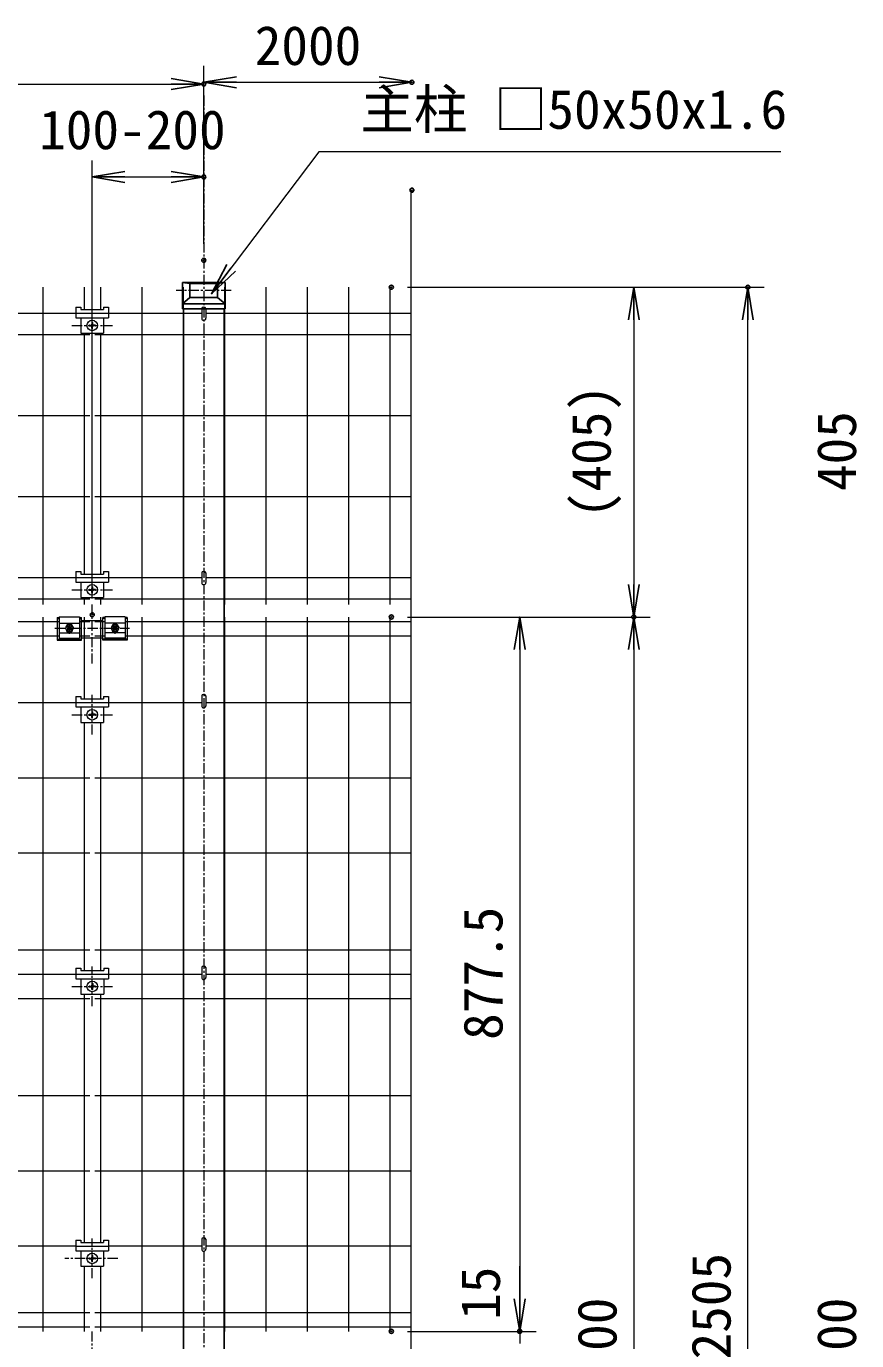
# Model space of a CAD drawing. Units: millimetres, scale not verified. Extents: x -4200 to 4200, y -2970 to 2970.
# Drawn here: x -1539 to -519, y -849 to 766 of the extents above; entities that cross this region are included whole.
import ezdxf
from ezdxf.enums import TextEntityAlignment as Align

# ---------------------------------------------------------------- set-up
doc = ezdxf.new("R2010")
doc.units = ezdxf.units.MM
doc.header["$LTSCALE"] = 10
doc.header["$PDMODE"] = 32
doc.header["$PDSIZE"] = 5
doc.linetypes.add('USER1', pattern=[2, 1.25, -0.25, 0.25, -0.25])
for name, color, linetype, lineweight in [('0-0_D-BMK', 2, 'USER1', 13), ('0-2_D-STR-DIM', 7, 'Continuous', 13), ('0-3_0', 7, 'Continuous', 25), ('0-7_D-STR-TXT', 7, 'Continuous', 13), ('0-8_D-STR3', 3, 'Continuous', 13), ('0-A_D-STR1', 1, 'Continuous', 25), ('0-E_D-STR5', 7, 'Continuous', 9)]:
    doc.layers.add(name, color=color, linetype=linetype, lineweight=lineweight)
doc.layers.add('0-4_DEFPOINTS', color=7, linetype='Continuous')
doc.styles.add('ＭＳ ゴシック', font='')
doc.styles.get('ＭＳ ゴシック').set_extended_font_data('MS Gothic')

# ---------------------------------------------------------------- blocks, each defined once
blk = doc.blocks.new('_OPEN')
at = {"layer": '0-3_0'}
blk.add_line((0, 0), (-10, 0), dxfattribs=at)
blk.add_lwpolyline([(-10, 1.667), (0, 0), (-10, -1.667)], dxfattribs=at)

msp = doc.modelspace()

# ---------------------------------------------------------------- linework, layer by layer
at = {"layer": '0-0_D-BMK'}
for p, q in [((-1320.94, 680.39), (-1320.94, -2094.36)), ((-1287.21, 441.04), (-1354.67, 441.04)), ((-1482.9, 398.12), (-1432.9, 398.12)), ((-1482.9, 73.36), (-1432.9, 73.36)), ((-1457.91, -17.23), (-1457.91, 55.18)), ((-1485.86, 19.28), (-1485.86, 33.75)), ((-1429.86, 19.28), (-1429.86, 33.75)), ((-1503.66, 26.16), (-1412.06, 26.16)), ((-1457.84, -104.49), (-1457.84, -55.69)), ((-1482.9, -80.09), (-1432.9, -80.09)), ((-1457.82, -438.24), (-1457.82, -389.44)), ((-1482.85, -413.84), (-1432.85, -413.84)), ((-1457.87, -772.41), (-1457.87, -723.61)), ((-1426.56, -748.01), (-1491.39, -748.01)), ((-1457.91, -910.01), (-1457.91, -837.6))]:
    msp.add_line(p, q, dxfattribs=at)
at = {"layer": '0-2_D-STR-DIM'}
for p, q in [((-1320.94, 498.18), (-1320.94, 716.86)), ((-1320.94, 498.18), (-1320.94, 714.68)), ((-3280.94, 694.68), (-1360.94, 694.68)), ((-1280.94, 696.86), (-1105.48, 696.86)), ((-1457.9, 62.69), (-1457.9, 600.57)), ((-1320.94, 498.18), (-1320.94, 600.57)), ((-1417.9, 580.57), (-1360.94, 580.57)), ((-1066.6, 564.29), (-1066.6, -1815.07)), ((-1070.67, 445.08), (-633.05, 445.08)), ((-1070.67, 445.08), (-773.05, 445.08)), ((-793.05, 405.08), (-793.05, 79.93)), ((-653.05, -2020.06), (-653.05, 405.08)), ((-1070.67, 39.93), (-773.05, 39.93)), ((-1070.67, 39.93), (-773.05, 39.93)), ((-1070.67, 39.93), (-913.05, 39.93)), ((-933.05, -0.07), (-933.05, -797.57)), ((-793.05, -0.07), (-793.05, -1720.07)), ((-933.05, -797.57), (-933.05, -757.57)), ((-1070.67, -837.57), (-913.05, -837.57)), ((-1070.67, -837.57), (-913.05, -837.57)), ((-933.05, -837.57), (-933.05, -852.57))]:
    msp.add_line(p, q, dxfattribs=at)
at = {"layer": '0-4_DEFPOINTS'}
for p in [(-1320.94, 694.68), (-1065.48, 696.86), (-1320.94, 580.57), (-1065.48, 564.29), (-1320.94, 478.18), (-1090.67, 445.08), (-653.05, 445.08), (-1457.9, 42.69), (-1090.67, 39.93), (-1090.67, 39.93), (-793.05, 39.93), (-1090.67, -837.57), (-1090.67, -837.57), (-933.05, -837.57)]:
    msp.add_point(p, dxfattribs=at)
at = {"layer": '0-7_D-STR-TXT'}
msp.add_lwpolyline([(-612.41, 611.49), (-1179.57, 611.49), (-1310.28, 438.66)], dxfattribs=at)
at = {"layer": '0-8_D-STR3'}
for p, q in [((-1477.9, 420.42), (-1471.9, 420.42)), ((-1477.9, 420.42), (-1477.9, 407.62)), ((-1471.9, 420.42), (-1471.9, 417.52)), ((-1443.87, 420.42), (-1443.87, 417.52)), ((-1477.9, 413.12), (-1437.9, 413.12)), ((-1477.9, 407.62), (-1437.9, 407.62)), ((-1471.9, 417.52), (-1443.9, 417.52)), ((-1471.9, 407.62), (-1471.9, 388.62)), ((-1443.9, 407.62), (-1443.9, 388.62)), ((-1323.54, 419.08), (-1323.54, 406.91)), ((-1318.34, 419.08), (-1318.34, 406.91)), ((-1471.9, 388.62), (-1443.9, 388.62)), ((-1461.37, 398.62), (-1459.37, 398.62)), ((-1461.37, 397.62), (-1459.37, 397.62)), ((-1458.37, 401.62), (-1458.37, 399.62)), ((-1458.37, 394.62), (-1458.37, 396.62)), ((-1457.37, 401.62), (-1457.37, 399.62)), ((-1457.37, 394.62), (-1457.37, 396.62)), ((-1454.37, 398.62), (-1456.37, 398.62)), ((-1454.37, 397.62), (-1456.37, 397.62)), ((-1477.9, 95.66), (-1477.9, 82.86)), ((-1477.9, 95.66), (-1471.9, 95.66)), ((-1477.9, 88.36), (-1437.9, 88.36)), ((-1477.9, 82.86), (-1437.9, 82.86)), ((-1471.9, 95.66), (-1471.9, 92.76)), ((-1471.9, 92.76), (-1443.9, 92.76)), ((-1471.9, 82.86), (-1471.9, 63.86)), ((-1443.9, 95.66), (-1437.9, 95.66)), ((-1443.9, 82.86), (-1443.9, 63.86)), ((-1443.87, 95.66), (-1437.87, 95.66)), ((-1443.87, 95.66), (-1443.87, 92.76)), ((-1437.9, 95.66), (-1437.9, 82.86)), ((-1323.51, 94.32), (-1323.51, 82.15)), ((-1318.31, 94.32), (-1318.31, 82.15)), ((-1461.37, 73.86), (-1459.37, 73.86)), ((-1461.37, 72.86), (-1459.37, 72.86)), ((-1458.37, 76.86), (-1458.37, 74.86)), ((-1458.37, 69.86), (-1458.37, 71.86)), ((-1457.37, 76.86), (-1457.37, 74.86)), ((-1457.37, 69.86), (-1457.37, 71.86)), ((-1454.37, 73.86), (-1456.37, 73.86)), ((-1454.37, 72.86), (-1456.37, 72.86)), ((-1471.9, 63.86), (-1443.9, 63.86)), ((-1500.86, 39.32), (-1500.86, 11.53)), ((-1500.86, 39.32), (-1498.36, 39.32)), ((-1500.86, 37.92), (-1498.36, 37.92)), ((-1498.36, 40.32), (-1498.36, 14.1)), ((-1498.36, 40.32), (-1473.36, 40.32)), ((-1498.36, 32.56), (-1473.36, 32.56)), ((-1473.36, 40.32), (-1473.36, 14.1)), ((-1473.36, 39.32), (-1470.86, 39.32)), ((-1473.36, 37.92), (-1470.86, 37.92)), ((-1470.86, 11.53), (-1470.86, 39.32)), ((-1444.86, 35.09), (-1470.86, 35.09)), ((-1442.36, 39.32), (-1444.86, 39.32)), ((-1444.86, 11.53), (-1444.86, 39.32)), ((-1442.36, 37.92), (-1444.86, 37.92)), ((-1442.36, 40.32), (-1442.36, 14.1)), ((-1417.36, 40.32), (-1442.36, 40.32)), ((-1417.36, 32.56), (-1442.36, 32.56)), ((-1417.36, 40.32), (-1417.36, 14.1)), ((-1414.86, 39.32), (-1417.36, 39.32)), ((-1414.86, 37.92), (-1417.36, 37.92)), ((-1414.86, 39.32), (-1414.86, 11.53)), ((-1498.36, 20.62), (-1473.36, 20.62)), ((-1488.32, 30.42), (-1490.78, 26.16)), ((-1488.32, 21.9), (-1490.78, 26.16)), ((-1488.59, 28.2), (-1487.22, 26.84)), ((-1488.59, 24.11), (-1487.22, 25.47)), ((-1483.4, 30.42), (-1488.32, 30.42)), ((-1483.4, 21.9), (-1488.32, 21.9)), ((-1487.91, 28.89), (-1486.54, 27.52)), ((-1487.91, 23.43), (-1486.54, 24.79)), ((-1483.81, 28.89), (-1485.18, 27.52)), ((-1483.81, 23.43), (-1485.18, 24.79)), ((-1483.13, 28.2), (-1484.5, 26.84)), ((-1483.13, 24.11), (-1484.5, 25.47)), ((-1483.4, 30.42), (-1480.94, 26.16)), ((-1483.4, 21.9), (-1480.94, 26.16)), ((-1417.36, 20.62), (-1442.36, 20.62)), ((-1432.32, 30.42), (-1434.78, 26.16)), ((-1432.32, 21.9), (-1434.78, 26.16)), ((-1432.59, 28.2), (-1431.22, 26.84)), ((-1432.59, 24.11), (-1431.22, 25.47)), ((-1432.32, 30.42), (-1427.4, 30.42)), ((-1432.32, 21.9), (-1427.4, 21.9)), ((-1431.91, 28.89), (-1430.54, 27.52)), ((-1431.91, 23.43), (-1430.54, 24.79)), ((-1427.81, 28.89), (-1429.18, 27.52)), ((-1427.81, 23.43), (-1429.18, 24.79)), ((-1427.13, 28.2), (-1428.5, 26.84)), ((-1427.13, 24.11), (-1428.5, 25.47)), ((-1427.4, 30.42), (-1424.94, 26.16)), ((-1427.4, 21.9), (-1424.94, 26.16)), ((-1500.86, 12.71), (-1470.86, 12.71)), ((-1500.86, 11.53), (-1470.86, 11.53)), ((-1498.36, 14.1), (-1473.36, 14.1)), ((-1444.86, 14.11), (-1470.86, 14.11)), ((-1414.86, 12.71), (-1444.86, 12.71)), ((-1414.86, 11.53), (-1444.86, 11.53)), ((-1417.36, 14.1), (-1442.36, 14.1)), ((-1477.9, -57.79), (-1477.9, -70.59)), ((-1477.9, -57.79), (-1471.9, -57.79)), ((-1471.9, -57.79), (-1471.9, -60.69)), ((-1471.9, -60.69), (-1443.9, -60.69)), ((-1443.9, -57.79), (-1437.9, -57.79)), ((-1443.87, -57.79), (-1437.87, -57.79)), ((-1443.87, -57.79), (-1443.87, -60.69)), ((-1437.87, -57.79), (-1437.87, -70.59)), ((-1323.51, -56.89), (-1323.51, -69.06)), ((-1318.31, -56.89), (-1318.31, -69.06)), ((-1477.9, -65.09), (-1437.9, -65.09)), ((-1477.9, -70.59), (-1437.9, -70.59)), ((-1471.9, -70.59), (-1471.9, -89.59)), ((-1461.37, -79.59), (-1459.37, -79.59)), ((-1461.37, -80.59), (-1459.37, -80.59)), ((-1458.37, -76.59), (-1458.37, -78.59)), ((-1457.37, -76.59), (-1457.37, -78.59)), ((-1454.37, -79.59), (-1456.37, -79.59)), ((-1454.37, -80.59), (-1456.37, -80.59)), ((-1443.87, -70.59), (-1443.87, -89.59)), ((-1471.9, -89.59), (-1443.9, -89.59)), ((-1458.37, -83.59), (-1458.37, -81.59)), ((-1457.37, -83.59), (-1457.37, -81.59)), ((-1477.85, -391.54), (-1477.85, -404.34)), ((-1477.85, -391.54), (-1471.85, -391.54)), ((-1477.85, -398.84), (-1437.85, -398.84)), ((-1471.85, -391.54), (-1471.85, -394.44)), ((-1471.85, -394.44), (-1443.85, -394.44)), ((-1443.85, -391.54), (-1443.85, -394.44)), ((-1323.54, -390.59), (-1323.54, -402.76)), ((-1318.34, -390.59), (-1318.34, -402.76)), ((-1477.85, -404.34), (-1437.85, -404.34)), ((-1471.85, -404.34), (-1471.85, -423.34)), ((-1461.32, -413.34), (-1459.32, -413.34)), ((-1461.32, -414.34), (-1459.32, -414.34)), ((-1458.32, -410.34), (-1458.32, -412.34)), ((-1458.32, -417.34), (-1458.32, -415.34)), ((-1457.32, -410.34), (-1457.32, -412.34)), ((-1457.32, -417.34), (-1457.32, -415.34)), ((-1454.32, -413.34), (-1456.32, -413.34)), ((-1454.32, -414.34), (-1456.32, -414.34)), ((-1443.85, -404.34), (-1443.85, -423.34)), ((-1471.85, -423.34), (-1443.85, -423.34)), ((-1477.9, -725.71), (-1471.9, -725.71)), ((-1477.9, -725.71), (-1477.9, -738.51)), ((-1471.9, -725.71), (-1471.9, -728.61)), ((-1443.9, -725.71), (-1443.9, -728.61)), ((-1323.51, -724.39), (-1323.51, -736.56)), ((-1318.31, -724.39), (-1318.31, -736.56)), ((-1477.9, -733.01), (-1437.9, -733.01)), ((-1477.9, -738.51), (-1437.9, -738.51)), ((-1471.9, -728.61), (-1443.9, -728.61)), ((-1471.9, -738.51), (-1471.9, -757.51)), ((-1443.9, -738.51), (-1443.9, -757.51)), ((-1471.9, -757.51), (-1443.9, -757.51)), ((-1461.37, -747.51), (-1459.37, -747.51)), ((-1461.37, -748.51), (-1459.37, -748.51)), ((-1458.37, -744.51), (-1458.37, -746.51)), ((-1458.37, -751.51), (-1458.37, -749.51)), ((-1457.37, -744.51), (-1457.37, -746.51)), ((-1457.37, -751.51), (-1457.37, -749.51)), ((-1454.37, -747.51), (-1456.37, -747.51)), ((-1454.37, -748.51), (-1456.37, -748.51))]:
    msp.add_line(p, q, dxfattribs=at)
for points in [[(-1443.87, 420.42), (-1437.9, 420.42), (-1437.9, 407.62)], [(-1443.85, -391.54), (-1437.85, -391.54), (-1437.85, -404.34)], [(-1443.9, -725.71), (-1437.9, -725.71), (-1437.9, -738.51)]]:
    msp.add_lwpolyline(points, dxfattribs=at)
for centre, radius in [((-1457.87, 398.12), 6.5), ((-1457.87, 73.36), 6.5), ((-1485.86, 26.16), 4.26), ((-1429.86, 26.16), 4.26), ((-1457.87, -80.09), 6.5), ((-1457.82, -413.84), 6.5), ((-1457.87, -748.01), 6.5)]:
    msp.add_circle(centre, radius, dxfattribs=at)
for centre, radius, start, end in [((-1320.94, 406.91), 2.6, 180, 0), ((-1461.37, 398.12), 0.5, 90.00001, 270), ((-1459.37, 399.62), 1, 270, 0.00001), ((-1459.37, 396.62), 1, 0, 90), ((-1457.87, 401.62), 0.5, 0, 179.99999), ((-1457.87, 394.62), 0.5, 180.00002, 0.00001), ((-1456.37, 399.62), 1, 180.00001, 270), ((-1456.37, 396.62), 1, 90, 180.00001), ((-1454.37, 398.12), 0.5, 270.00049, 90.00046), ((-1320.91, 82.15), 2.6, 180, 0), ((-1461.37, 73.36), 0.5, 90.00001, 270), ((-1459.37, 74.86), 1, 270, 0.00001), ((-1459.37, 71.86), 1, 0, 90), ((-1457.87, 76.86), 0.5, 0, 179.99999), ((-1457.87, 69.86), 0.5, 180.00002, 0.00001), ((-1456.37, 74.86), 1, 180.00001, 270), ((-1456.37, 71.86), 1, 90, 180.00001), ((-1454.37, 73.36), 0.5, 270.00049, 90.00046), ((-1485.86, 27.45), 4, 4.65818, 175.34501), ((-1485.86, 24.88), 4, 184.89555, 355.10576), ((-1488.25, 28.55), 0.483, 44.99953, 224.99952), ((-1488.25, 23.77), 0.483, 135, 314.99998), ((-1487.91, 26.16), 0.965, 314.99999, 45), ((-1485.86, 28.2), 0.965, 225.00001, 314.99999), ((-1485.86, 24.11), 0.965, 45, 135), ((-1483.81, 26.16), 0.965, 135, 225.00001), ((-1483.47, 28.55), 0.483, 315, 135), ((-1483.47, 23.77), 0.483, 225.00001, 44.99999), ((-1429.86, 27.45), 4, 4.65499, 175.34182), ((-1429.86, 24.88), 4, 184.89424, 355.10445), ((-1432.25, 28.55), 0.483, 45, 225), ((-1432.25, 23.77), 0.483, 135.00001, 314.99999), ((-1431.91, 26.16), 0.965, 314.99999, 45), ((-1429.86, 28.2), 0.965, 225.00001, 314.99999), ((-1429.86, 24.11), 0.965, 45, 135), ((-1427.81, 26.16), 0.965, 135, 225.00001), ((-1427.47, 28.55), 0.483, 315.00048, 135.00047), ((-1427.47, 23.77), 0.483, 225.00002, 45), ((-1461.37, -80.09), 0.5, 90.00001, 270), ((-1459.37, -78.59), 1, 270, 0.00001), ((-1459.37, -81.59), 1, 0, 90), ((-1457.87, -76.59), 0.5, 0, 179.99999), ((-1456.37, -78.59), 1, 180.00001, 270), ((-1456.37, -81.59), 1, 90, 180.00001), ((-1454.37, -80.09), 0.5, 270.00049, 90.00046), ((-1320.91, -69.06), 2.6, 180, 0), ((-1457.87, -83.59), 0.5, 180.00002, 0.00001), ((-1320.94, -402.76), 2.6, 180, 0), ((-1461.32, -413.84), 0.5, 90.00001, 270), ((-1459.32, -412.34), 1, 270, 0.00001), ((-1459.32, -415.34), 1, 0, 90), ((-1457.82, -410.34), 0.5, 0, 179.99999), ((-1457.82, -417.34), 0.5, 180.00002, 0.00001), ((-1456.32, -412.34), 1, 180.00001, 270), ((-1456.32, -415.34), 1, 90, 180.00001), ((-1454.32, -413.84), 0.5, 270.00049, 90.00046), ((-1320.91, -736.56), 2.6, 180, 0), ((-1461.37, -748.01), 0.5, 90.00001, 270), ((-1459.37, -746.51), 1, 270, 0.00001), ((-1459.37, -749.51), 1, 0, 90), ((-1457.87, -744.51), 0.5, 0, 179.99999), ((-1457.87, -751.51), 0.5, 180.00002, 0.00001), ((-1456.37, -746.51), 1, 180.00001, 270), ((-1456.37, -749.51), 1, 90, 180.00001), ((-1454.37, -748.01), 0.5, 270.00049, 90.00046)]:
    msp.add_arc(centre, radius, start, end, dxfattribs=at)
for centre in [(-1320.94, 419.07), (-1320.91, 94.3), (-1320.91, -56.91), (-1320.94, -390.61), (-1320.91, -724.41)]:
    msp.add_ellipse(centre, major_axis=(-2.6, 0), ratio=0.649974, start_param=3.1415927, end_param=6.2831853, dxfattribs=at)
at = {"layer": '0-A_D-STR1'}
for p, q in [((-1347.14, 418.41), (-1347.14, 450.68)), ((-1347.14, 450.68), (-1337.94, 449.54)), ((-1303.94, 449.54), (-1337.94, 449.54)), ((-1337.94, 432.54), (-1337.94, 449.54)), ((-1294.74, 450.68), (-1303.94, 449.54)), ((-1303.94, 432.54), (-1303.94, 449.54)), ((-1337.94, 432.54), (-1347.14, 424.48)), ((-1294.74, 424.48), (-1347.14, 424.48)), ((-1303.94, 432.54), (-1337.94, 432.54)), ((-1303.94, 432.54), (-1294.74, 424.48)), ((-1294.74, 418.41), (-1347.14, 418.41)), ((-1345.94, 418.41), (-1345.94, -2060.06)), ((-1295.94, 418.41), (-1295.94, -2060.06))]:
    msp.add_line(p, q, dxfattribs=at)
msp.add_lwpolyline([(-1294.74, 418.41), (-1294.74, 450.68), (-1347.14, 450.68)], dxfattribs=at)
at = {"layer": '0-E_D-STR5'}
for p, q in [((-1518.65, 445.08), (-1518.65, 55.37)), ((-1467.88, 445.08), (-1467.88, 417.52)), ((-1447.85, 445.08), (-1447.85, 417.52)), ((-1397.09, 445.08), (-1397.09, 55.37)), ((-1346.32, 445.08), (-1346.32, 55.37)), ((-1295.55, 445.08), (-1295.55, 55.37)), ((-1244.78, 445.08), (-1244.78, 55.37)), ((-1194.01, 445.08), (-1194.01, 55.37)), ((-1143.24, 445.08), (-1143.24, 55.37)), ((-1092.47, 445.08), (-1092.47, 55.37)), ((-3318.34, 413.14), (-1477.9, 413.14)), ((-1437.9, 413.14), (-1323.54, 413.14)), ((-1318.34, 413.14), (-1066.6, 413.14)), ((-1467.88, 388.62), (-1467.88, 92.76)), ((-1447.85, 388.62), (-1447.85, 92.76)), ((-1951.13, 387.16), (-1460.88, 387.16)), ((-1454.87, 387.16), (-1066.6, 387.16)), ((-1951.13, 287.57), (-1460.88, 287.57)), ((-1454.87, 287.57), (-1066.6, 287.57)), ((-1951.13, 187.97), (-1460.88, 187.97)), ((-1454.87, 187.97), (-1066.6, 187.97)), ((-3318.34, 88.38), (-1477.9, 88.38)), ((-1437.9, 88.38), (-1323.51, 88.38)), ((-1318.31, 88.38), (-1066.6, 88.38)), ((-1988.46, 62.4), (-1460.88, 62.4)), ((-1467.88, 63.86), (-1467.88, 55.37)), ((-1454.87, 62.4), (-1066.6, 62.4)), ((-1447.85, 63.86), (-1447.85, 55.37)), ((-1988.46, 34.53), (-1498.36, 34.53)), ((-1518.65, 39.93), (-1518.65, -837.57)), ((-1473.36, 34.53), (-1460.88, 34.53)), ((-1467.88, 39.93), (-1467.88, -60.69)), ((-1454.87, 34.53), (-1442.36, 34.53)), ((-1447.85, 39.93), (-1447.85, -60.69)), ((-1417.36, 34.53), (-1066.6, 34.53)), ((-1397.09, 39.93), (-1397.09, -837.57)), ((-1346.32, 39.93), (-1346.32, -837.57)), ((-1295.55, 39.93), (-1295.55, -837.57)), ((-1244.78, 39.93), (-1244.78, -837.57)), ((-1194.01, 39.93), (-1194.01, -837.57)), ((-1143.24, 39.93), (-1143.24, -837.57)), ((-1092.47, 39.93), (-1092.47, -837.57)), ((-1988.46, 16.91), (-1498.36, 16.91)), ((-1473.36, 16.91), (-1460.88, 16.91)), ((-1454.87, 16.91), (-1442.36, 16.91)), ((-1417.36, 16.91), (-1066.6, 16.91)), ((-3318.34, -65.07), (-1477.9, -65.07)), ((-1437.87, -65.07), (-1323.51, -65.07)), ((-1318.31, -65.07), (-1066.6, -65.07)), ((-1467.88, -89.59), (-1467.88, -394.44)), ((-1447.85, -89.59), (-1447.85, -394.44)), ((-1951.13, -157.44), (-1460.9, -157.44)), ((-1454.87, -157.44), (-1066.6, -157.44)), ((-1951.13, -249.82), (-1460.9, -249.82)), ((-1454.87, -249.82), (-1066.6, -249.82)), ((-3454.9, -368.82), (-1460.88, -368.82)), ((-1454.87, -368.82), (-1066.6, -368.82)), ((-3318.34, -398.82), (-1477.85, -398.82)), ((-1437.85, -398.82), (-1323.54, -398.82)), ((-1318.34, -398.82), (-1066.6, -398.82)), ((-3454.9, -428.82), (-1460.88, -428.82)), ((-1467.88, -423.34), (-1467.88, -728.61)), ((-1454.87, -428.82), (-1066.6, -428.82)), ((-1447.85, -423.34), (-1447.85, -728.61)), ((-3454.91, -547.82), (-1460.9, -547.82)), ((-1454.87, -547.82), (-1066.6, -547.82)), ((-3454.91, -640.19), (-1460.9, -640.19)), ((-1454.87, -640.19), (-1066.6, -640.19)), ((-3318.34, -732.57), (-1477.9, -732.57)), ((-1437.9, -732.57), (-1323.51, -732.57)), ((-1318.31, -732.57), (-1066.6, -732.57)), ((-1467.88, -757.51), (-1467.88, -837.57)), ((-1447.85, -757.51), (-1447.85, -837.57)), ((-3454.9, -814.54), (-1460.88, -814.54)), ((-1454.87, -814.54), (-1066.6, -814.54)), ((-2292.43, -832.17), (-1460.88, -832.17)), ((-1454.87, -832.17), (-1066.6, -832.17))]:
    msp.add_line(p, q, dxfattribs=at)

# ---------------------------------------------------------------- block references
at = {"layer": '0-2_D-STR-DIM', "xscale": 4, "yscale": 4}
for p in [(-1320.94, 694.68), (-1065.48, 696.86), (-1320.94, 580.57)]:
    msp.add_blockref('_OPEN', p, dxfattribs=at)
for p, rotation in [((-1320.94, 696.86), 180), ((-1457.9, 580.57), 180), ((-793.05, 445.08), 90), ((-653.05, 445.08), 90), ((-793.05, 39.93), 270), ((-933.05, 39.93), 90), ((-793.05, 39.93), 90), ((-933.05, -837.57), 270), ((-933.05, -837.57), 270)]:
    msp.add_blockref('_OPEN', p, dxfattribs=dict(at, rotation=rotation))
at = {"layer": '0-7_D-STR-TXT', "xscale": 4, "yscale": 4, "rotation": 232.90095}
msp.add_blockref('_OPEN', (-1311.48, 437.07), dxfattribs=at)

# ---------------------------------------------------------------- texts
at = {"layer": '0-2_D-STR-DIM', "style": 'ＭＳ ゴシック'}
for s, p in [('2000', (-1258.46, 703.61)), ('100-200', (-1523.11, 600.17))]:
    msp.add_text(s, height=48.09, dxfattribs=at).set_placement(p, align=Align.BOTTOM_LEFT)
for s, p in [('(405)', (-806.91, 161.41)), ('405', (-505.76, 194.66)), ('877.5', (-939.79, -479.54)), ('2505', (-659.79, -872.09)), ('15', (-942.95, -823.44)), ('1800', (-799.79, -926.97)), ('1800', (-505.76, -926.97))]:
    msp.add_text(s, height=48.09, rotation=90, dxfattribs=at).set_placement(p, align=Align.BOTTOM_LEFT)
at = {"layer": '0-7_D-STR-TXT', "style": 'ＭＳ ゴシック'}
msp.add_text('主柱 □50x50x1.6', height=48.09, dxfattribs=at).set_placement((-1128.65, 625.22), align=Align.BOTTOM_LEFT)

doc.saveas('drawing.dxf')
